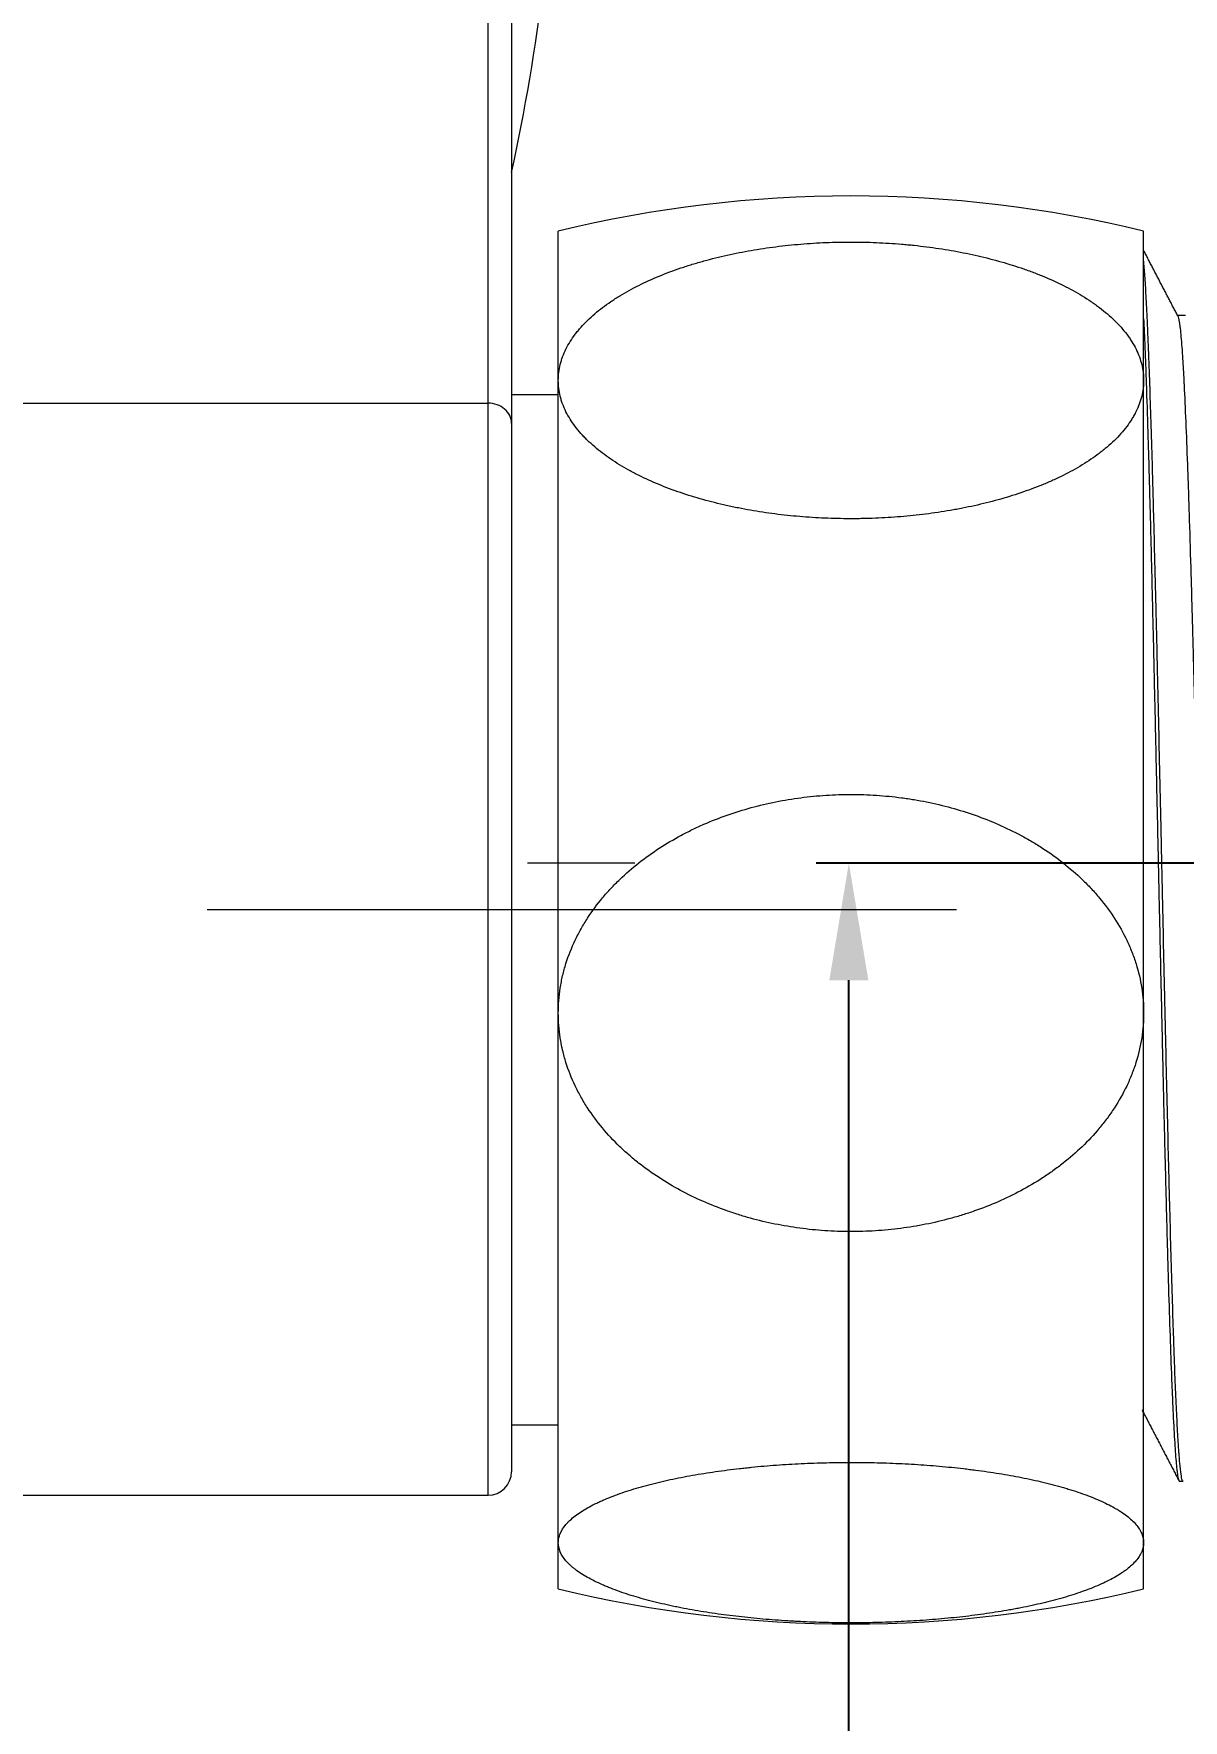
# Model space of a CAD drawing. Extents: x 10170 to 11010, y -16669 to -16075.
# Drawn here: x 10299.89 to 10324.44, y -16217.53 to -16181.51 of the extents above; entities that cross this region are included whole.
import ezdxf

# ---------------------------------------------------------------- set-up
doc = ezdxf.new("R2010")
doc.units = 0
doc.header["$MEASUREMENT"] = 0
doc.linetypes.add('CENTER', pattern=[47.5, 22, -8.5, 8.5, -8.5])
doc.linetypes.add('HIDDEN2', pattern=[4.7625, 3.175, -1.5875])
doc.layers.get('DEFPOINTS').update_dxf_attribs({"linetype": 'CONTINUOUS'})
doc.layers.add('1', color=4, linetype='HIDDEN2', lineweight=13)
doc.layers.add('5', color=2, linetype='CONTINUOUS', lineweight=9)
doc.styles.get("Standard").update_dxf_attribs({"font": 'Gulim.ttf'})
doc.dimstyles.new('STANDARD$0', dxfattribs={"dimtxt": 3.5, "dimasz": 2.5, "dimexe": 0.7, "dimexo": 0.7, "dimgap": 0.5, "dimtad": 3, "dimdec": 4, "dimdsep": 46, "dimtxsty": 'Standard', "dimcen": 0, "dimclrd": 2, "dimclre": 2, "dimclrt": 4, "dimadec": 0, "dimazin": 0, "dimtp": 0.2, "dimtm": 0.1, "dimtfac": 0.5, "dimtdec": 4, "dimtmove": 1, "dimatfit": 3, "dimfxl": 0, "dimtolj": 1, "dimarcsym": 0})

# ---------------------------------------------------------------- blocks, each defined once
blk = doc.blocks.new('*D13')
at = {"layer": '5', "color": 2, "lineweight": -2}
for p, q in [((10342.526, -16199.223), (10316.595, -16199.223)), ((10317.295, -16346.723), (10317.295, -16201.723)), ((10341.642, -16349.223), (10316.595, -16349.223))]:
    blk.add_line(p, q, dxfattribs=at)
at = {"layer": '5', "color": 2}
for points in [[(10316.879, -16201.723), (10317.712, -16201.723), (10317.295, -16199.223)], [(10316.879, -16346.723), (10317.712, -16346.723), (10317.295, -16349.223)]]:
    blk.add_solid(points, dxfattribs=at)
at = {"layer": 'DEFPOINTS', "color": 0}
for p in [(10317.295, -16199.223), (10343.226, -16199.223), (10342.342, -16349.223)]:
    blk.add_point(p, dxfattribs=at)
at = {"layer": '5', "color": 4, "insert": (10313.128, -16266.878), "char_height": 3.5, "attachment_point": 5, "rotation": 90}
blk.add_mtext('\\A1;150~200', dxfattribs=at)

msp = doc.modelspace()

# ---------------------------------------------------------------- linework, layer by layer
at = {"layer": '1', "color": 1, "linetype": 'Continuous', "lineweight": 13}
for p, q in [((10309.5905, -16189.39755), (10309.5905, -16164.39755)), ((10295.7472, -16189.39755), (10309.5905, -16189.39755)), ((10309.5905, -16212.72287), (10309.5905, -16189.39755))]:
    msp.add_line(p, q, dxfattribs=at)
at = {"layer": '1', "color": 7, "linetype": 'Continuous', "lineweight": 18}
for p, q in [((10310.0905, -16164.83057), (10310.0905, -16189.83057)), ((10311.0905, -16188.91134), (10311.0905, -16185.72287)), ((10323.5905, -16188.91134), (10323.5905, -16185.72287)), ((10324.48154, -16187.52287), (10324.31352, -16187.52287)), ((10311.0905, -16202.4236), (10311.0905, -16188.91134)), ((10323.5905, -16202.4236), (10323.5905, -16188.91134)), ((10311.09053, -16189.22287), (10310.0905, -16189.22287)), ((10310.0905, -16189.83057), (10310.0905, -16212.22287)), ((10311.0905, -16213.73513), (10311.0905, -16202.4236)), ((10323.5905, -16213.73513), (10323.5905, -16202.4236)), ((10310.0905, -16211.22287), (10311.09053, -16211.22287)), ((10324.35515, -16212.42287), (10324.43303, -16212.42287)), ((10297.18084, -16212.72287), (10309.5905, -16212.72287)), ((10311.0905, -16214.72287), (10311.0905, -16213.73513)), ((10323.5905, -16214.72287), (10323.5905, -16213.73513))]:
    msp.add_line(p, q, dxfattribs=at)
at = {"layer": '1', "color": 1, "linetype": 'CENTER', "lineweight": 13}
for p, q in [((10343.22623, -16199.22287), (10310.43055, -16199.22287)), ((10319.5905, -16200.22287), (10303.5905, -16200.22287))]:
    msp.add_line(p, q, dxfattribs=at)
at = {"layer": '1', "color": 7, "linetype": 'Continuous', "lineweight": 18}
for centre, radius, start, end in [((10267.80925, -16175.22287), 43.28125, 347.65965, 358.471224), ((10317.3405, -16211.38954), 26.41667, 76.314453, 103.685547), ((10309.5905, -16212.22287), 0.5, 270, 0), ((10317.3405, -16189.0562), 26.41667, 256.314453, 283.685547)]:
    msp.add_arc(centre, radius, start, end, dxfattribs=at)
at = {"layer": '1', "color": 1, "linetype": 'Continuous', "lineweight": 13}
msp.add_ellipse((10309.5905, -16189.83057), major_axis=(-0.5, 0), ratio=0.8660254, start_param=3.14159265, end_param=4.71238898, dxfattribs=at)
at = {"layer": '1', "color": 7, "linetype": 'Continuous', "lineweight": 18}
for points, knots in [([(10311.0905, -16188.91134), (10311.0905, -16188.79895), (10311.10416, -16188.6864), (10311.13534, -16188.5596), (10311.13903, -16188.54549), (10311.14682, -16188.51737), (10311.15913, -16188.47532), (10311.19216, -16188.37811), (10311.22767, -16188.29631), (10311.30792, -16188.13466), (10311.37369, -16188.02949), (10311.47051, -16187.9011), (10311.4906, -16187.87558), (10311.53225, -16187.82484), (10311.55375, -16187.79969), (10311.61999, -16187.72513), (10311.66657, -16187.67652), (10311.81312, -16187.53375), (10311.9199, -16187.44267), (10312.09254, -16187.31167), (10312.15218, -16187.26895), (10312.24467, -16187.20623), (10312.27605, -16187.18553), (10312.33949, -16187.14478), (10312.37157, -16187.12471), (10312.53377, -16187.02587), (10312.66916, -16186.95154), (10312.95007, -16186.81142), (10313.09559, -16186.74562), (10313.39602, -16186.62194), (10313.55095, -16186.56407), (10313.75023, -16186.49647), (10313.79041, -16186.48317), (10313.8711, -16186.45713), (10313.99256, -16186.41891), (10314.11528, -16186.38313), (10314.36232, -16186.31472), (10314.52916, -16186.27327), (10314.86684, -16186.19819), (10315.03769, -16186.16455), (10315.38325, -16186.10479), (10315.55796, -16186.07867), (10315.82288, -16186.04504), (10315.91166, -16186.03476), (10316.09018, -16186.01606), (10316.18002, -16186.00763), (10316.4491, -16185.98527), (10316.62847, -16185.97422), (10316.98717, -16185.95956), (10317.34585, -16185.95234), (10317.70446, -16185.95985), (10318.06303, -16185.9748), (10318.2423, -16185.98599), (10318.46637, -16186.00479), (10318.51118, -16186.00879), (10318.6008, -16186.01728), (10318.64561, -16186.02177), (10318.77953, -16186.03591), (10318.86829, -16186.04626), (10319.13301, -16186.08009), (10319.30743, -16186.10632), (10319.65209, -16186.16622), (10319.82233, -16186.19988), (10320.15851, -16186.27488), (10320.32444, -16186.31622), (10320.65173, -16186.40704), (10320.81309, -16186.45652), (10321.01168, -16186.52392), (10321.05124, -16186.53768), (10321.13004, -16186.56577), (10321.16932, -16186.58011), (10321.28633, -16186.62391), (10321.36309, -16186.65406), (10321.58956, -16186.74742), (10321.73547, -16186.81354), (10322.0165, -16186.95402), (10322.15162, -16187.02838), (10322.34542, -16187.14673), (10322.40853, -16187.18731), (10322.50082, -16187.25), (10322.53121, -16187.27122), (10322.59109, -16187.31421), (10322.62048, -16187.33593), (10322.76467, -16187.44557), (10322.87121, -16187.53676), (10323.0655, -16187.72651), (10323.15326, -16187.82508), (10323.24992, -16187.95342), (10323.2686, -16187.97935), (10323.30461, -16188.03173), (10323.32195, -16188.05821), (10323.37148, -16188.13782), (10323.4013, -16188.1913), (10323.48119, -16188.35292), (10323.52169, -16188.46226), (10323.57634, -16188.68426), (10323.5905, -16188.79691), (10323.5905, -16188.91134)], [0, 0, 0, 0, 0.03125, 0.03125, 0.03515625, 0.03515625, 0.0390625, 0.046875, 0.0625, 0.0625, 0.09375, 0.09375, 0.1015625, 0.1015625, 0.109375, 0.109375, 0.125, 0.125, 0.15625, 0.15625, 0.171875, 0.171875, 0.1796875, 0.1796875, 0.1875, 0.1875, 0.21875, 0.21875, 0.25, 0.25, 0.28125, 0.28125, 0.2890625, 0.2890625, 0.296875, 0.3125, 0.3125, 0.34375, 0.34375, 0.375, 0.375, 0.40625, 0.40625, 0.421875, 0.421875, 0.4375, 0.4375, 0.46875, 0.46875, 0.5, 0.53125, 0.53125, 0.5625, 0.5625, 0.5703125, 0.5703125, 0.578125, 0.578125, 0.59375, 0.59375, 0.625, 0.625, 0.65625, 0.65625, 0.6875, 0.6875, 0.71875, 0.71875, 0.7265625, 0.7265625, 0.734375, 0.734375, 0.75, 0.75, 0.78125, 0.78125, 0.8125, 0.8125, 0.828125, 0.828125, 0.8359375, 0.8359375, 0.84375, 0.84375, 0.875, 0.875, 0.90625, 0.90625, 0.9140625, 0.9140625, 0.921875, 0.921875, 0.9375, 0.9375, 0.96875, 0.96875, 1, 1, 1, 1]), ([(10324.43301, -16212.42287), (10324.43166, -16212.42286), (10324.42585, -16212.42096), (10324.42002, -16212.41112), (10324.40662, -16212.3747), (10324.38879, -16212.28947), (10324.37122, -16212.13194), (10324.35808, -16211.98639), (10324.35371, -16211.9333), (10324.34713, -16211.8467), (10324.34384, -16211.80166), (10324.34055, -16211.75398), (10324.33834, -16211.7216), (10324.33724, -16211.70512), (10324.32733, -16211.55451), (10324.31853, -16211.4039), (10324.30077, -16211.07027), (10324.28295, -16210.70421), (10324.26528, -16210.27372), (10324.25206, -16209.92622), (10324.24766, -16209.80628), (10324.24215, -16209.65112), (10324.24104, -16209.61981), (10324.23884, -16209.55676), (10324.23554, -16209.46157), (10324.23225, -16209.3646), (10324.22131, -16209.03738), (10324.2126, -16208.76297), (10324.19496, -16208.18951), (10324.18606, -16207.89044), (10324.16825, -16207.26761), (10324.15935, -16206.94383), (10324.14824, -16206.52325), (10324.14601, -16206.43834), (10324.14157, -16206.26692), (10324.13935, -16206.18061), (10324.13273, -16205.92037), (10324.12834, -16205.74494), (10324.11521, -16205.2129), (10324.10652, -16204.85056), (10324.08896, -16204.11074), (10324.08004, -16203.73326), (10324.06882, -16203.25177), (10324.06545, -16203.10661), (10324.06208, -16202.96035), (10324.05982, -16202.86259), (10324.0587, -16202.81358), (10324.05308, -16202.56843), (10324.0486, -16202.37169), (10324.03526, -16201.77959), (10324.01768, -16200.98517), (10324.0003, -16200.18099), (10323.98714, -16199.57416), (10323.98273, -16199.37126), (10323.97716, -16199.11685), (10323.97604, -16199.0659), (10323.9738, -16198.96409), (10323.97044, -16198.81152), (10323.96708, -16198.65944), (10323.95589, -16198.15357), (10323.94695, -16197.75225), (10323.92921, -16196.95623), (10323.92042, -16196.56152), (10323.90291, -16195.77874), (10323.8942, -16195.39066), (10323.88323, -16194.90981), (10323.88103, -16194.81385), (10323.87662, -16194.62237), (10323.87441, -16194.52712), (10323.86778, -16194.24327), (10323.86335, -16194.05639), (10323.85002, -16193.50266), (10323.83217, -16192.78279), (10323.8145, -16192.09921), (10323.8013, -16191.60028), (10323.79691, -16191.43626), (10323.79032, -16191.19373), (10323.78703, -16191.07333), (10323.78373, -16190.95426), (10323.78153, -16190.87518), (10323.78043, -16190.83576), (10323.77053, -16190.48314), (10323.76181, -16190.18409), (10323.74419, -16189.61385), (10323.72638, -16189.07149), (10323.7086, -16188.58445), (10323.6953, -16188.24029), (10323.69088, -16188.1291), (10323.68424, -16187.9677), (10323.68202, -16187.91475), (10323.6776, -16187.81117), (10323.6754, -16187.76049), (10323.66443, -16187.51254), (10323.65575, -16187.33167), (10323.63827, -16187.00404), (10323.62943, -16186.85729), (10323.61163, -16186.59795), (10323.6027, -16186.48535), (10323.59267, -16186.3785), (10323.59156, -16186.36698), (10323.59045, -16186.35573)], [0, 0, 0, 0, 0.00478319, 0.02051834, 0.02051834, 0.05198864, 0.08345894, 0.08345894, 0.09919409, 0.09919409, 0.10706166, 0.11099545, 0.11099545, 0.11492924, 0.11492924, 0.14639954, 0.14639954, 0.17786984, 0.20934014, 0.20934014, 0.22507529, 0.22507529, 0.22900907, 0.22900907, 0.23294286, 0.24081044, 0.24081044, 0.27228073, 0.27228073, 0.30375103, 0.30375103, 0.33522133, 0.33522133, 0.34308891, 0.34308891, 0.35095648, 0.35095648, 0.36669163, 0.36669163, 0.39816193, 0.39816193, 0.42963223, 0.42963223, 0.43749981, 0.44143359, 0.44143359, 0.44536738, 0.44536738, 0.46110253, 0.46110253, 0.49257283, 0.52404313, 0.52404313, 0.53977828, 0.53977828, 0.54371206, 0.54371206, 0.54764585, 0.55551343, 0.55551343, 0.58698373, 0.58698373, 0.61845403, 0.61845403, 0.64992432, 0.64992432, 0.6577919, 0.6577919, 0.66565947, 0.66565947, 0.68139462, 0.68139462, 0.71286492, 0.74433522, 0.74433522, 0.76007037, 0.76007037, 0.76793795, 0.77187173, 0.77187173, 0.77580552, 0.77580552, 0.80727582, 0.80727582, 0.83874612, 0.87021642, 0.87021642, 0.88595157, 0.88595157, 0.89381914, 0.89381914, 0.90168672, 0.90168672, 0.93315702, 0.93315702, 0.96462732, 0.96462732, 0.99609762, 0.99609762, 1, 1, 1, 1]), ([(10323.59044, -16187.59177), (10323.59921, -16187.77931), (10323.60799, -16187.98322), (10323.61817, -16188.23915), (10323.61957, -16188.27479), (10323.62236, -16188.34671), (10323.62653, -16188.45561), (10323.63068, -16188.56756), (10323.63895, -16188.79548), (10323.64443, -16188.95278), (10323.66081, -16189.44052), (10323.67171, -16189.78673), (10323.68842, -16190.3376), (10323.69402, -16190.52649), (10323.70246, -16190.81785), (10323.70668, -16190.96553), (10323.71091, -16191.11626), (10323.71373, -16191.21743), (10323.71514, -16191.26838), (10323.72784, -16191.72952), (10323.73891, -16192.15317), (10323.76083, -16193.02696), (10323.77167, -16193.4771), (10323.78818, -16194.17221), (10323.79374, -16194.40723), (10323.80215, -16194.76484), (10323.80637, -16194.94491), (10323.81061, -16195.12691), (10323.81344, -16195.24867), (10323.81486, -16195.30975), (10323.82758, -16195.85967), (10323.83874, -16196.3526), (10323.86078, -16197.34638), (10323.87165, -16197.84724), (10323.88806, -16198.6045), (10323.89355, -16198.85792), (10323.90188, -16199.23957), (10323.90467, -16199.36704), (10323.90889, -16199.55863), (10323.9103, -16199.62261), (10323.91312, -16199.75042), (10323.91453, -16199.81424), (10323.92722, -16200.38773), (10323.93846, -16200.89158), (10323.96067, -16201.8878), (10323.97163, -16202.38017), (10323.98807, -16203.11005), (10323.99355, -16203.35189), (10324.00182, -16203.71244), (10324.00458, -16203.83225), (10324.00875, -16204.01141), (10324.01015, -16204.07097), (10324.01293, -16204.18954), (10324.01432, -16204.24858), (10324.02688, -16204.77783), (10324.03813, -16205.23305), (10324.06044, -16206.11394), (10324.0715, -16206.5396), (10324.08803, -16207.15569), (10324.09353, -16207.35731), (10324.10042, -16207.60456), (10324.1018, -16207.65377), (10324.10456, -16207.75171), (10324.10594, -16207.80047), (10324.11009, -16207.94564), (10324.11284, -16208.04097), (10324.12663, -16208.5105), (10324.13775, -16208.86338), (10324.1601, -16209.52485), (10324.17127, -16209.83344), (10324.18793, -16210.26265), (10324.19348, -16210.4001), (10324.2018, -16210.59764), (10324.20458, -16210.66213), (10324.21011, -16210.78742), (10324.21286, -16210.84831), (10324.22661, -16211.1441), (10324.23752, -16211.35308), (10324.25974, -16211.717), (10324.27095, -16211.87194), (10324.28774, -16212.06318), (10324.29333, -16212.12004), (10324.30031, -16212.18232), (10324.30171, -16212.19434), (10324.3045, -16212.21741), (10324.30867, -16212.25062), (10324.31282, -16212.27963), (10324.32659, -16212.36709), (10324.33744, -16212.40763), (10324.35061, -16212.42166), (10324.35281, -16212.42285), (10324.35502, -16212.42288)], [0, 0, 0, 0, 0.03411072, 0.03411072, 0.03954929, 0.03954929, 0.04498785, 0.05586499, 0.05586499, 0.07761926, 0.07761926, 0.12112781, 0.12112781, 0.14288208, 0.14288208, 0.15375922, 0.15919779, 0.15919779, 0.16463635, 0.16463635, 0.2081449, 0.2081449, 0.25165344, 0.25165344, 0.27340772, 0.27340772, 0.28428485, 0.28972342, 0.28972342, 0.29516199, 0.29516199, 0.33867054, 0.33867054, 0.38217908, 0.38217908, 0.40393335, 0.40393335, 0.41481049, 0.41481049, 0.42024906, 0.42024906, 0.42568763, 0.42568763, 0.46919617, 0.46919617, 0.51270472, 0.51270472, 0.53445899, 0.53445899, 0.54533613, 0.54533613, 0.5507747, 0.5507747, 0.55621326, 0.55621326, 0.59972181, 0.59972181, 0.64323035, 0.64323035, 0.66498463, 0.66498463, 0.6704232, 0.6704232, 0.67586176, 0.67586176, 0.6867389, 0.6867389, 0.73024745, 0.73024745, 0.77375599, 0.77375599, 0.79551026, 0.79551026, 0.8063874, 0.8063874, 0.81726454, 0.81726454, 0.86077308, 0.86077308, 0.90428163, 0.90428163, 0.9260359, 0.9260359, 0.93147447, 0.93147447, 0.93691304, 0.94779017, 0.94779017, 0.99129872, 0.99129872, 1, 1, 1, 1]), ([(10324.31951, -16187.53438), (10324.33033, -16187.55398), (10324.34112, -16187.59863), (10324.35359, -16187.67872), (10324.35507, -16187.6887), (10324.35803, -16187.70952), (10324.36247, -16187.7421), (10324.36692, -16187.77866), (10324.37581, -16187.85702), (10324.38174, -16187.91624), (10324.39954, -16188.11457), (10324.41144, -16188.27424), (10324.42906, -16188.55511), (10324.4349, -16188.65565), (10324.4437, -16188.81702), (10324.44663, -16188.87258), (10324.45105, -16188.95859), (10324.45253, -16188.98769), (10324.45548, -16189.0466), (10324.45695, -16189.07642), (10324.47019, -16189.34812), (10324.48195, -16189.61304), (10324.50563, -16190.18828), (10324.51755, -16190.49861), (10324.53532, -16190.99871), (10324.54122, -16191.17119), (10324.54859, -16191.3942), (10324.55007, -16191.43917), (10324.55301, -16191.52952), (10324.55741, -16191.6658), (10324.56181, -16191.80434), (10324.57643, -16192.27109), (10324.5881, -16192.66027), (10324.6117, -16193.46959), (10324.62362, -16193.88973), (10324.63854, -16194.43479), (10324.64153, -16194.5448), (10324.646, -16194.71133), (10324.64749, -16194.76708), (10324.65046, -16194.87871), (10324.65194, -16194.93463), (10324.65932, -16195.21476), (10324.66516, -16195.44056), (10324.68265, -16196.12289), (10324.69428, -16196.58437), (10324.71782, -16197.5204), (10324.72975, -16197.99495), (10324.74328, -16198.53645), (10324.74478, -16198.59672), (10324.74778, -16198.71706), (10324.75227, -16198.89741), (10324.75673, -16199.0773), (10324.76561, -16199.43647), (10324.77145, -16199.67511), (10324.78891, -16200.38862), (10324.80049, -16200.86111), (10324.8181, -16201.56504), (10324.82402, -16201.79888), (10324.83295, -16202.14841), (10324.83594, -16202.26472), (10324.84045, -16202.43887), (10324.84195, -16202.49687), (10324.84496, -16202.61244), (10324.84646, -16202.67005), (10324.85997, -16203.18696), (10324.87191, -16203.6353), (10324.88957, -16204.29122), (10324.89544, -16204.50709), (10324.90723, -16204.93319), (10324.9131, -16205.14169), (10324.93073, -16205.75352), (10324.94252, -16206.1434), (10324.96624, -16206.88773), (10324.97818, -16207.24219), (10324.99296, -16207.66252), (10324.99591, -16207.74544), (10325.00182, -16207.90897), (10325.00476, -16207.9892), (10325.01356, -16208.2251), (10325.0194, -16208.37611), (10325.03692, -16208.8107), (10325.04864, -16209.07593), (10325.07232, -16209.55768), (10325.08429, -16209.77421), (10325.09923, -16210.01323), (10325.1022, -16210.05923), (10325.10811, -16210.14757), (10325.11105, -16210.18992), (10325.11983, -16210.3116), (10325.12565, -16210.38554), (10325.14312, -16210.58615), (10325.15478, -16210.69168), (10325.17254, -16210.80744), (10325.17849, -16210.83893), (10325.18748, -16210.87528), (10325.19048, -16210.88558), (10325.19499, -16210.89827), (10325.1965, -16210.90204), (10325.1995, -16210.90863), (10325.201, -16210.91146), (10325.20627, -16210.91979), (10325.21002, -16210.9228), (10325.21375, -16210.92289)], [0, 0, 0, 0, 0.03676098, 0.03676098, 0.04171266, 0.04171266, 0.04666433, 0.05656767, 0.05656767, 0.07637436, 0.07637436, 0.11598773, 0.11598773, 0.13579442, 0.13579442, 0.14569777, 0.14569777, 0.15064944, 0.15064944, 0.15560111, 0.15560111, 0.19521449, 0.19521449, 0.23482786, 0.23482786, 0.25463455, 0.25463455, 0.25958622, 0.25958622, 0.26453789, 0.27444124, 0.27444124, 0.31405461, 0.31405461, 0.35366799, 0.35366799, 0.36357133, 0.36357133, 0.368523, 0.368523, 0.37347467, 0.37347467, 0.39328136, 0.39328136, 0.43289474, 0.43289474, 0.47250811, 0.47250811, 0.47745978, 0.47745978, 0.48241146, 0.4923148, 0.4923148, 0.51212149, 0.51212149, 0.55173486, 0.55173486, 0.57154155, 0.57154155, 0.58144489, 0.58144489, 0.58639657, 0.58639657, 0.59134824, 0.59134824, 0.63096161, 0.63096161, 0.6507683, 0.6507683, 0.67057499, 0.67057499, 0.71018836, 0.71018836, 0.74980174, 0.74980174, 0.75970508, 0.75970508, 0.76960843, 0.76960843, 0.78941511, 0.78941511, 0.82902849, 0.82902849, 0.86864187, 0.86864187, 0.87854521, 0.87854521, 0.88844855, 0.88844855, 0.90825524, 0.90825524, 0.94786862, 0.94786862, 0.9676753, 0.9676753, 0.97757865, 0.97757865, 0.98253032, 0.98253032, 0.98748199, 0.98748199, 1, 1, 1, 1]), ([(10323.5905, -16188.91134), (10323.5905, -16188.93995), (10323.58961, -16188.9685), (10323.58609, -16189.02537), (10323.57818, -16189.11038), (10323.56256, -16189.19455), (10323.52129, -16189.36176), (10323.48043, -16189.47177), (10323.41306, -16189.60747), (10323.39877, -16189.63452), (10323.36854, -16189.68844), (10323.35265, -16189.71524), (10323.30291, -16189.7948), (10323.26691, -16189.84689), (10323.15083, -16190.00044), (10323.06273, -16190.09919), (10322.91569, -16190.24231), (10322.86419, -16190.28918), (10322.7833, -16190.35826), (10322.7558, -16190.38102), (10322.69993, -16190.42589), (10322.67153, -16190.44802), (10322.5273, -16190.55721), (10322.40479, -16190.6399), (10322.14699, -16190.79692), (10322.01168, -16190.87124), (10321.7998, -16190.97689), (10321.72769, -16191.01113), (10321.61732, -16191.06106), (10321.58014, -16191.07748), (10321.50519, -16191.10978), (10321.46749, -16191.12564), (10321.27794, -16191.20348), (10321.12289, -16191.26117), (10320.8066, -16191.3682), (10320.64535, -16191.41754), (10320.31703, -16191.50838), (10320.14996, -16191.54988), (10319.89514, -16191.60646), (10319.76668, -16191.63333), (10319.63665, -16191.65809), (10319.54961, -16191.67413), (10319.50588, -16191.68192), (10319.2871, -16191.71959), (10319.11119, -16191.74568), (10318.75768, -16191.7902), (10318.40248, -16191.82704), (10318.04399, -16191.84893), (10317.7739, -16191.85978), (10317.63855, -16191.86381), (10317.4801, -16191.86605), (10317.41208, -16191.86648), (10317.3667, -16191.86665), (10317.34398, -16191.86668), (10317.14035, -16191.86638), (10316.78024, -16191.85835), (10316.2457, -16191.82425), (10315.89309, -16191.78678), (10315.5424, -16191.74177), (10315.36801, -16191.71549), (10315.10795, -16191.67014), (10315.02151, -16191.65403), (10314.89225, -16191.62834), (10314.84918, -16191.61951), (10314.76341, -16191.60137), (10314.55003, -16191.55488), (10314.34179, -16191.50262), (10314.01533, -16191.41148), (10313.85546, -16191.36214), (10313.54276, -16191.25558), (10313.38993, -16191.19836), (10313.09187, -16191.0754), (10312.94663, -16191.00967), (10312.77037, -16190.92159), (10312.73538, -16190.90367), (10312.66596, -16190.86723), (10312.63148, -16190.84867), (10312.52921, -16190.79223), (10312.46279, -16190.75367), (10312.26892, -16190.63516), (10312.14686, -16190.55236), (10311.91823, -16190.3786), (10311.81165, -16190.28764), (10311.68926, -16190.16823), (10311.66533, -16190.14406), (10311.61859, -16190.09513), (10311.59584, -16190.07043), (10311.52978, -16189.9959), (10311.48851, -16189.94554), (10311.37321, -16189.79239), (10311.30763, -16189.68752), (10311.22741, -16189.5258), (10311.20371, -16189.47115), (10311.17806, -16189.40186), (10311.17313, -16189.38796), (10311.16367, -16189.36005), (10311.15915, -16189.34604), (10311.14624, -16189.30404), (10311.1385, -16189.27604), (10311.10416, -16189.13595), (10311.0905, -16189.02373), (10311.0905, -16188.91134)], [0, 0, 0, 0, 0.0078125, 0.0078125, 0.015625, 0.03125, 0.03125, 0.0625, 0.0625, 0.0703125, 0.0703125, 0.078125, 0.078125, 0.09375, 0.09375, 0.125, 0.125, 0.140625, 0.140625, 0.1484375, 0.1484375, 0.15625, 0.15625, 0.1875, 0.1875, 0.21875, 0.21875, 0.234375, 0.234375, 0.2421875, 0.2421875, 0.25, 0.25, 0.28125, 0.28125, 0.3125, 0.3125, 0.34375, 0.34375, 0.359375, 0.3671875, 0.3671875, 0.375, 0.375, 0.40625, 0.40625, 0.4375, 0.46875, 0.46875, 0.484375, 0.4921875, 0.49609375, 0.49609375, 0.5, 0.5, 0.53125, 0.5625, 0.59375, 0.59375, 0.625, 0.625, 0.640625, 0.640625, 0.6484375, 0.6484375, 0.65625, 0.6875, 0.6875, 0.71875, 0.71875, 0.75, 0.75, 0.78125, 0.78125, 0.7890625, 0.7890625, 0.796875, 0.796875, 0.8125, 0.8125, 0.84375, 0.84375, 0.875, 0.875, 0.8828125, 0.8828125, 0.890625, 0.890625, 0.90625, 0.90625, 0.9375, 0.9375, 0.953125, 0.953125, 0.95703125, 0.95703125, 0.9609375, 0.9609375, 0.96875, 0.96875, 1, 1, 1, 1]), ([(10311.0905, -16202.4236), (10311.0905, -16202.24604), (10311.10416, -16202.06823), (10311.13534, -16201.8679), (10311.13903, -16201.84561), (10311.14682, -16201.80119), (10311.15913, -16201.73476), (10311.19216, -16201.58119), (10311.22767, -16201.45196), (10311.30792, -16201.19658), (10311.37369, -16201.03042), (10311.47051, -16200.82759), (10311.4906, -16200.78727), (10311.53225, -16200.70711), (10311.55375, -16200.66738), (10311.61999, -16200.54959), (10311.66657, -16200.47279), (10311.81312, -16200.24725), (10311.9199, -16200.10335), (10312.09254, -16199.8964), (10312.15218, -16199.8289), (10312.24467, -16199.72982), (10312.27605, -16199.69712), (10312.33949, -16199.63274), (10312.37157, -16199.60103), (10312.53377, -16199.44487), (10312.66916, -16199.32746), (10312.95007, -16199.10608), (10313.09559, -16199.00213), (10313.39602, -16198.80674), (10313.55095, -16198.71531), (10313.75023, -16198.60852), (10313.79041, -16198.58751), (10313.8711, -16198.54637), (10313.99256, -16198.48598), (10314.11528, -16198.42947), (10314.36232, -16198.32138), (10314.52916, -16198.2559), (10314.86684, -16198.13728), (10315.03769, -16198.08414), (10315.38325, -16197.98974), (10315.55796, -16197.94847), (10315.82288, -16197.89535), (10315.91166, -16197.8791), (10316.09018, -16197.84955), (10316.18002, -16197.83623), (10316.4491, -16197.80092), (10316.80784, -16197.766), (10317.34585, -16197.74889), (10317.88376, -16197.76669), (10318.2423, -16197.80206), (10318.46637, -16197.83175), (10318.51118, -16197.83807), (10318.6008, -16197.85148), (10318.64561, -16197.85857), (10318.77953, -16197.88092), (10318.86829, -16197.89727), (10319.13301, -16197.95072), (10319.30743, -16197.99216), (10319.65209, -16198.08678), (10319.82233, -16198.13996), (10320.15851, -16198.25845), (10320.32444, -16198.32376), (10320.65173, -16198.46724), (10320.81309, -16198.54541), (10321.01168, -16198.65189), (10321.05124, -16198.67362), (10321.13004, -16198.718), (10321.16932, -16198.74066), (10321.28633, -16198.80985), (10321.36309, -16198.85748), (10321.58956, -16199.00497), (10321.73547, -16199.10943), (10322.0165, -16199.33137), (10322.15162, -16199.44885), (10322.34542, -16199.63582), (10322.40853, -16199.69993), (10322.50082, -16199.79897), (10322.53121, -16199.83249), (10322.59109, -16199.90041), (10322.62048, -16199.93471), (10322.76467, -16200.10794), (10322.87121, -16200.25199), (10323.0655, -16200.55178), (10323.15326, -16200.7075), (10323.24992, -16200.91025), (10323.2686, -16200.95121), (10323.30461, -16201.03396), (10323.32195, -16201.07581), (10323.37148, -16201.20157), (10323.4013, -16201.28605), (10323.48119, -16201.54138), (10323.52169, -16201.71413), (10323.57634, -16202.06485), (10323.5905, -16202.24282), (10323.5905, -16202.4236)], [0, 0, 0, 0, 0.03125, 0.03125, 0.03515625, 0.03515625, 0.0390625, 0.046875, 0.0625, 0.0625, 0.09375, 0.09375, 0.1015625, 0.1015625, 0.109375, 0.109375, 0.125, 0.125, 0.15625, 0.15625, 0.171875, 0.171875, 0.1796875, 0.1796875, 0.1875, 0.1875, 0.21875, 0.21875, 0.25, 0.25, 0.28125, 0.28125, 0.2890625, 0.2890625, 0.296875, 0.3125, 0.3125, 0.34375, 0.34375, 0.375, 0.375, 0.40625, 0.40625, 0.421875, 0.421875, 0.4375, 0.4375, 0.46875, 0.5, 0.53125, 0.5625, 0.5625, 0.5703125, 0.5703125, 0.578125, 0.578125, 0.59375, 0.59375, 0.625, 0.625, 0.65625, 0.65625, 0.6875, 0.6875, 0.71875, 0.71875, 0.7265625, 0.7265625, 0.734375, 0.734375, 0.75, 0.75, 0.78125, 0.78125, 0.8125, 0.8125, 0.828125, 0.828125, 0.8359375, 0.8359375, 0.84375, 0.84375, 0.875, 0.875, 0.90625, 0.90625, 0.9140625, 0.9140625, 0.921875, 0.921875, 0.9375, 0.9375, 0.96875, 0.96875, 1, 1, 1, 1]), ([(10323.5905, -16202.4236), (10323.5905, -16202.46879), (10323.58961, -16202.5139), (10323.58609, -16202.60374), (10323.57818, -16202.73805), (10323.56256, -16202.87101), (10323.52129, -16203.13519), (10323.48043, -16203.30898), (10323.41306, -16203.52336), (10323.39877, -16203.5661), (10323.36854, -16203.65128), (10323.35265, -16203.69362), (10323.30291, -16203.81932), (10323.26691, -16203.90161), (10323.15083, -16204.14418), (10323.06273, -16204.3002), (10322.91569, -16204.5263), (10322.86419, -16204.60035), (10322.7833, -16204.70948), (10322.7558, -16204.74543), (10322.69993, -16204.81632), (10322.67153, -16204.85128), (10322.5273, -16205.02378), (10322.40479, -16205.15442), (10322.14699, -16205.40248), (10322.01168, -16205.5199), (10321.7998, -16205.68681), (10321.72769, -16205.7409), (10321.61732, -16205.81978), (10321.58014, -16205.84572), (10321.50519, -16205.89676), (10321.46749, -16205.92181), (10321.27794, -16206.04479), (10321.12289, -16206.13592), (10320.8066, -16206.30501), (10320.64535, -16206.38295), (10320.31703, -16206.52646), (10320.14996, -16206.59203), (10319.89514, -16206.68142), (10319.76668, -16206.72387), (10319.63665, -16206.76299), (10319.54961, -16206.78833), (10319.50588, -16206.80064), (10319.2871, -16206.86015), (10319.11119, -16206.90137), (10318.75768, -16206.97169), (10318.40248, -16207.02989), (10318.04399, -16207.06448), (10317.7739, -16207.08162), (10317.63855, -16207.08798), (10317.4801, -16207.09153), (10317.41208, -16207.09221), (10317.3667, -16207.09247), (10317.34398, -16207.09252), (10317.14035, -16207.09204), (10316.78024, -16207.07936), (10316.2457, -16207.02549), (10315.89309, -16206.9663), (10315.5424, -16206.89519), (10315.36801, -16206.85367), (10315.10795, -16206.78203), (10315.02151, -16206.75658), (10314.89225, -16206.71598), (10314.84918, -16206.70203), (10314.76341, -16206.67338), (10314.55003, -16206.59993), (10314.34179, -16206.51737), (10314.01533, -16206.37338), (10313.85546, -16206.29544), (10313.54276, -16206.12709), (10313.38993, -16206.03669), (10313.09187, -16205.84244), (10312.94663, -16205.7386), (10312.77037, -16205.59944), (10312.73538, -16205.57114), (10312.66596, -16205.51356), (10312.63148, -16205.48425), (10312.52921, -16205.39508), (10312.46279, -16205.33417), (10312.26892, -16205.14693), (10312.14686, -16205.01612), (10311.91823, -16204.74161), (10311.81165, -16204.59791), (10311.68926, -16204.40926), (10311.66533, -16204.37108), (10311.61859, -16204.29378), (10311.59584, -16204.25475), (10311.52978, -16204.13702), (10311.48851, -16204.05746), (10311.37321, -16203.8155), (10311.30763, -16203.64983), (10311.22741, -16203.39433), (10311.20371, -16203.308), (10311.17806, -16203.19854), (10311.17313, -16203.17657), (10311.16367, -16203.13248), (10311.15915, -16203.11034), (10311.14624, -16203.044), (10311.1385, -16202.99975), (10311.10416, -16202.77845), (10311.0905, -16202.60115), (10311.0905, -16202.4236)], [0, 0, 0, 0, 0.0078125, 0.0078125, 0.015625, 0.03125, 0.03125, 0.0625, 0.0625, 0.0703125, 0.0703125, 0.078125, 0.078125, 0.09375, 0.09375, 0.125, 0.125, 0.140625, 0.140625, 0.1484375, 0.1484375, 0.15625, 0.15625, 0.1875, 0.1875, 0.21875, 0.21875, 0.234375, 0.234375, 0.2421875, 0.2421875, 0.25, 0.25, 0.28125, 0.28125, 0.3125, 0.3125, 0.34375, 0.34375, 0.359375, 0.3671875, 0.3671875, 0.375, 0.375, 0.40625, 0.40625, 0.4375, 0.46875, 0.46875, 0.484375, 0.4921875, 0.49609375, 0.49609375, 0.5, 0.5, 0.53125, 0.5625, 0.59375, 0.59375, 0.625, 0.625, 0.640625, 0.640625, 0.6484375, 0.6484375, 0.65625, 0.6875, 0.6875, 0.71875, 0.71875, 0.75, 0.75, 0.78125, 0.78125, 0.7890625, 0.7890625, 0.796875, 0.796875, 0.8125, 0.8125, 0.84375, 0.84375, 0.875, 0.875, 0.8828125, 0.8828125, 0.890625, 0.890625, 0.90625, 0.90625, 0.9375, 0.9375, 0.953125, 0.953125, 0.95703125, 0.95703125, 0.9609375, 0.9609375, 0.96875, 0.96875, 1, 1, 1, 1]), ([(10311.0905, -16213.73513), (10311.0905, -16213.71854), (10311.09139, -16213.70199), (10311.09491, -16213.66901), (10311.10281, -16213.61972), (10311.11844, -16213.57092), (10311.15971, -16213.47396), (10311.20056, -16213.41018), (10311.26794, -16213.33149), (10311.28223, -16213.31581), (10311.31245, -16213.28454), (10311.32835, -16213.26901), (10311.37809, -16213.22287), (10311.41409, -16213.19267), (10311.53016, -16213.10364), (10311.61827, -16213.04638), (10311.76531, -16212.96339), (10311.81681, -16212.93622), (10311.8977, -16212.89616), (10311.9252, -16212.88297), (10311.98107, -16212.85695), (10312.00947, -16212.84412), (10312.15369, -16212.78081), (10312.27621, -16212.73286), (10312.53401, -16212.64182), (10312.66931, -16212.59872), (10312.88119, -16212.53747), (10312.95331, -16212.51761), (10313.06368, -16212.48866), (10313.10086, -16212.47914), (10313.17581, -16212.46041), (10313.21351, -16212.45122), (10313.40306, -16212.40608), (10313.5581, -16212.37263), (10313.8744, -16212.31058), (10314.03565, -16212.28197), (10314.36397, -16212.2293), (10314.53104, -16212.20523), (10314.78586, -16212.17242), (10314.91432, -16212.15684), (10315.04435, -16212.14249), (10315.13139, -16212.13319), (10315.17511, -16212.12867), (10315.39389, -16212.10683), (10315.56981, -16212.0917), (10315.92332, -16212.06589), (10316.27852, -16212.04453), (10316.637, -16212.03183), (10316.90709, -16212.02554), (10317.04245, -16212.02321), (10317.2009, -16212.02191), (10317.26892, -16212.02166), (10317.3143, -16212.02156), (10317.33702, -16212.02154), (10317.54065, -16212.02172), (10317.90075, -16212.02637), (10318.4353, -16212.04614), (10318.78791, -16212.06787), (10319.1386, -16212.09397), (10319.31298, -16212.1092), (10319.57305, -16212.1355), (10319.65949, -16212.14484), (10319.78875, -16212.15974), (10319.83182, -16212.16486), (10319.91759, -16212.17538), (10320.13097, -16212.20233), (10320.33921, -16212.23263), (10320.66567, -16212.28548), (10320.82554, -16212.31409), (10321.13824, -16212.37587), (10321.29107, -16212.40905), (10321.58913, -16212.48035), (10321.73437, -16212.51846), (10321.91063, -16212.56953), (10321.94561, -16212.57992), (10322.01504, -16212.60105), (10322.04952, -16212.61181), (10322.15179, -16212.64454), (10322.21821, -16212.66689), (10322.41208, -16212.73561), (10322.53414, -16212.78362), (10322.76277, -16212.88437), (10322.86935, -16212.93711), (10322.99174, -16213.00635), (10323.01567, -16213.02036), (10323.06241, -16213.04874), (10323.08515, -16213.06306), (10323.15122, -16213.10627), (10323.19248, -16213.13547), (10323.30779, -16213.22427), (10323.37337, -16213.28508), (10323.45358, -16213.37885), (10323.47729, -16213.41054), (10323.50294, -16213.45071), (10323.50787, -16213.45877), (10323.51732, -16213.47495), (10323.52185, -16213.48308), (10323.53476, -16213.50743), (10323.54249, -16213.52367), (10323.57683, -16213.60489), (10323.5905, -16213.66996), (10323.5905, -16213.73513)], [0, 0, 0, 0, 0.0078125, 0.0078125, 0.015625, 0.03125, 0.03125, 0.0625, 0.0625, 0.0703125, 0.0703125, 0.078125, 0.078125, 0.09375, 0.09375, 0.125, 0.125, 0.140625, 0.140625, 0.1484375, 0.1484375, 0.15625, 0.15625, 0.1875, 0.1875, 0.21875, 0.21875, 0.234375, 0.234375, 0.2421875, 0.2421875, 0.25, 0.25, 0.28125, 0.28125, 0.3125, 0.3125, 0.34375, 0.34375, 0.359375, 0.3671875, 0.3671875, 0.375, 0.375, 0.40625, 0.40625, 0.4375, 0.46875, 0.46875, 0.484375, 0.4921875, 0.49609375, 0.49609375, 0.5, 0.5, 0.53125, 0.5625, 0.59375, 0.59375, 0.625, 0.625, 0.640625, 0.640625, 0.6484375, 0.6484375, 0.65625, 0.6875, 0.6875, 0.71875, 0.71875, 0.75, 0.75, 0.78125, 0.78125, 0.7890625, 0.7890625, 0.796875, 0.796875, 0.8125, 0.8125, 0.84375, 0.84375, 0.875, 0.875, 0.8828125, 0.8828125, 0.890625, 0.890625, 0.90625, 0.90625, 0.9375, 0.9375, 0.953125, 0.953125, 0.95703125, 0.95703125, 0.9609375, 0.9609375, 0.96875, 0.96875, 1, 1, 1, 1]), ([(10323.5905, -16213.73513), (10323.5905, -16213.8003), (10323.57683, -16213.86555), (10323.54566, -16213.93908), (10323.54197, -16213.94726), (10323.53418, -16213.96356), (10323.52187, -16213.98794), (10323.48884, -16214.04431), (10323.45332, -16214.09174), (10323.37308, -16214.18547), (10323.3073, -16214.24645), (10323.21049, -16214.32089), (10323.1904, -16214.33569), (10323.14875, -16214.36511), (10323.12725, -16214.37969), (10323.06101, -16214.42292), (10323.01443, -16214.45111), (10322.86788, -16214.53389), (10322.7611, -16214.5867), (10322.58845, -16214.66266), (10322.52882, -16214.68743), (10322.43633, -16214.72379), (10322.40495, -16214.7358), (10322.34151, -16214.75943), (10322.30943, -16214.77106), (10322.14723, -16214.82838), (10322.01183, -16214.87147), (10321.73092, -16214.95272), (10321.58541, -16214.99087), (10321.28497, -16215.06258), (10321.13005, -16215.09614), (10320.93077, -16215.13533), (10320.89058, -16215.14304), (10320.8099, -16215.15814), (10320.68844, -16215.18031), (10320.56572, -16215.20105), (10320.31868, -16215.24072), (10320.15184, -16215.26475), (10319.81416, -16215.30829), (10319.64331, -16215.32779), (10319.29775, -16215.36244), (10319.12304, -16215.37758), (10318.85812, -16215.39708), (10318.76934, -16215.40304), (10318.59082, -16215.41389), (10318.50098, -16215.41878), (10318.2319, -16215.43174), (10318.05253, -16215.43815), (10317.69382, -16215.44665), (10317.33515, -16215.45083), (10316.97654, -16215.44648), (10316.61797, -16215.43781), (10316.4387, -16215.43132), (10316.21463, -16215.42042), (10316.16982, -16215.4181), (10316.0802, -16215.41318), (10316.03538, -16215.41058), (10315.90147, -16215.40238), (10315.81271, -16215.39637), (10315.54798, -16215.37676), (10315.37357, -16215.36155), (10315.02891, -16215.32682), (10314.85867, -16215.3073), (10314.52249, -16215.26382), (10314.35656, -16215.23985), (10314.02927, -16215.18718), (10313.8679, -16215.1585), (10313.66932, -16215.11942), (10313.62976, -16215.11144), (10313.55096, -16215.09515), (10313.51167, -16215.08683), (10313.39466, -16215.06144), (10313.3179, -16215.04396), (10313.09143, -16214.98983), (10312.94553, -16214.95149), (10312.6645, -16214.87003), (10312.52937, -16214.82692), (10312.33558, -16214.7583), (10312.27247, -16214.73476), (10312.18017, -16214.69841), (10312.14979, -16214.68611), (10312.08991, -16214.66118), (10312.06052, -16214.64859), (10311.91633, -16214.58502), (10311.80979, -16214.53215), (10311.6155, -16214.42212), (10311.52774, -16214.36497), (10311.43107, -16214.29055), (10311.41239, -16214.27552), (10311.37639, -16214.24515), (10311.35904, -16214.22979), (10311.30952, -16214.18363), (10311.2797, -16214.15263), (10311.19981, -16214.05892), (10311.1593, -16213.99551), (10311.10465, -16213.86679), (10311.0905, -16213.80147), (10311.0905, -16213.73513)], [0, 0, 0, 0, 0.03125, 0.03125, 0.03515625, 0.03515625, 0.0390625, 0.046875, 0.0625, 0.0625, 0.09375, 0.09375, 0.1015625, 0.1015625, 0.109375, 0.109375, 0.125, 0.125, 0.15625, 0.15625, 0.171875, 0.171875, 0.1796875, 0.1796875, 0.1875, 0.1875, 0.21875, 0.21875, 0.25, 0.25, 0.28125, 0.28125, 0.2890625, 0.2890625, 0.296875, 0.3125, 0.3125, 0.34375, 0.34375, 0.375, 0.375, 0.40625, 0.40625, 0.421875, 0.421875, 0.4375, 0.4375, 0.46875, 0.46875, 0.5, 0.53125, 0.53125, 0.5625, 0.5625, 0.5703125, 0.5703125, 0.578125, 0.578125, 0.59375, 0.59375, 0.625, 0.625, 0.65625, 0.65625, 0.6875, 0.6875, 0.71875, 0.71875, 0.7265625, 0.7265625, 0.734375, 0.734375, 0.75, 0.75, 0.78125, 0.78125, 0.8125, 0.8125, 0.828125, 0.828125, 0.8359375, 0.8359375, 0.84375, 0.84375, 0.875, 0.875, 0.90625, 0.90625, 0.9140625, 0.9140625, 0.921875, 0.921875, 0.9375, 0.9375, 0.96875, 0.96875, 1, 1, 1, 1])]:
    msp.add_open_spline(points, degree=3, knots=knots, dxfattribs=at)
for points in [[(10324.32447, -16187.54389), (10323.95745, -16186.83963), (10323.5905, -16186.13535)], [(10323.55573, -16210.90034), (10323.95201, -16211.66074), (10324.34822, -16212.42119)]]:
    msp.add_open_spline(points, degree=2, dxfattribs=at)

# ---------------------------------------------------------------- dimensions: what is measured, and where the dimension line sits
at = {"layer": '5'}
dim = msp.add_linear_dim(base=(10317.29531, -16199.22287), p1=(10342.3417, -16349.22287), p2=(10343.22623, -16199.22287), angle=90, text='<>~200', dimstyle='STANDARD$0', override={"dimfxl": 1.25, "dimtfill": 1}, dxfattribs=at)
dim.commit()
dim.dimension.update_dxf_attribs({"geometry": '*D13', "text_midpoint": (10315.42742, -16266.87848), "dimtype": 128})

doc.saveas('drawing.dxf')
